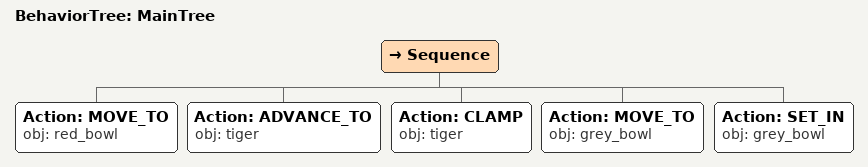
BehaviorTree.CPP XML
<root main_tree_to_execute="MainTree">
  <BehaviorTree ID="MainTree">
    <Sequence>
      <!-- Move to red_bowl -->
      <Action ID="MOVE_TO" obj="red_bowl" />
      <!-- Advance to tiger -->
      <Action ID="ADVANCE_TO" obj="tiger" />
      <!-- Clamp tiger -->
      <Action ID="CLAMP" obj="tiger" />
      <!-- Move to grey_bowl -->
      <Action ID="MOVE_TO" obj="grey_bowl" />
      <!-- Set in grey_bowl -->
      <Action ID="SET_IN" obj="grey_bowl" />
    </Sequence>
  </BehaviorTree>
</root>
